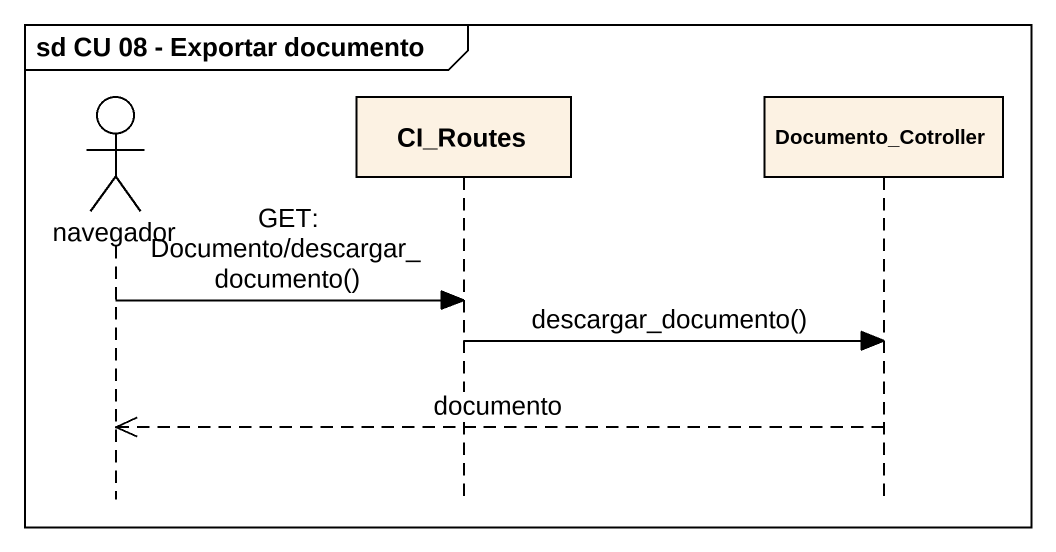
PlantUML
@startuml
mainframe sd CU 08 - Exportar documento
hide footbox
actor navegador
participant CI_Routes
participant Documento_Cotroller

navegador -> CI_Routes : GET: Documento/descargar_documento()
CI_Routes -> Documento_Cotroller : descargar_documento()
Documento_Cotroller -->> navegador : documento
@enduml
